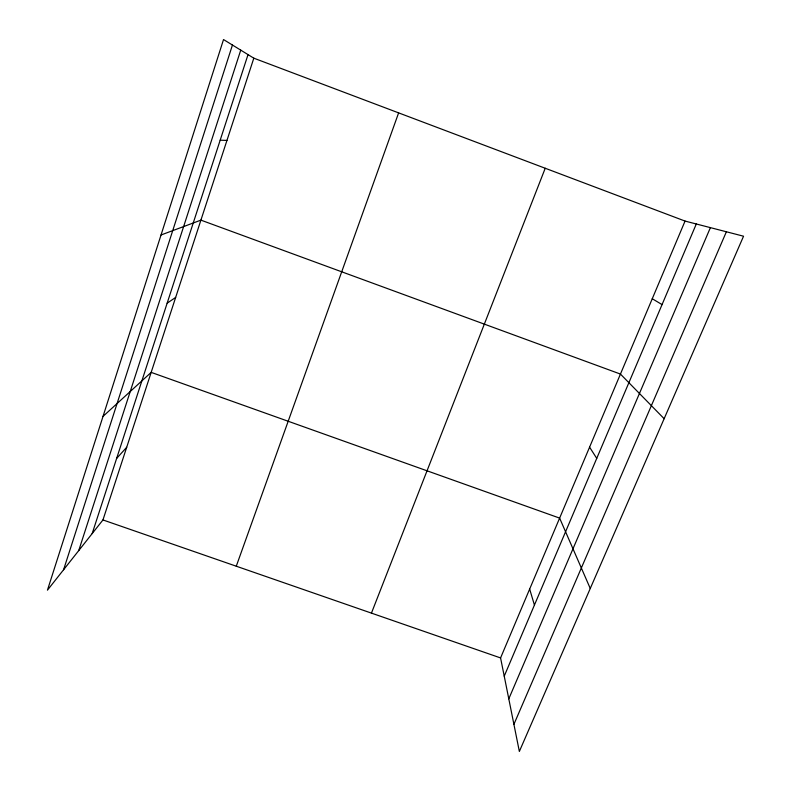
<?xml version="1.0" encoding="UTF-8"?>
<svg xmlns="http://www.w3.org/2000/svg" width="791" height="791" viewBox="0 0 791 791"><rect width="100%" height="100%" fill="white"/><g stroke="black" fill="none" stroke-linecap="round" stroke-linejoin="round"><path stroke-width="1.19" d="M63.587 569.747L232.445 45.038M78.734 550.585L240.741 50.13M92.181 533.579L248.028 54.619M102.959 519.944L253.822 58.178L223.527 39.55L47.45 590.165L102.959 519.944L500.574 657.934L519.351 751.45L743.55 236.212L685.055 221.075L253.822 58.178M236.272 566.208L398.624 112.876M371.444 613.114L545.226 168.256M500.574 657.934L685.055 221.075M504.233 676.157L696.298 223.982M508.791 698.839L710.397 227.63M513.903 724.338L726.385 231.763M116.633 458.434L126.698 447.281M103.018 416.392L151.17 372.373L559.623 518.105L590.264 588.484M167.148 303.19L175.661 297.416M161.028 234.986L200.914 220.135L620.451 374.074L664.143 418.706M220.185 140.185L226.948 140.432M652.259 298.741L662.057 304.594M589.582 447.162L596.74 458.375M529.654 589.058L534.429 605.066"/></g></svg>
